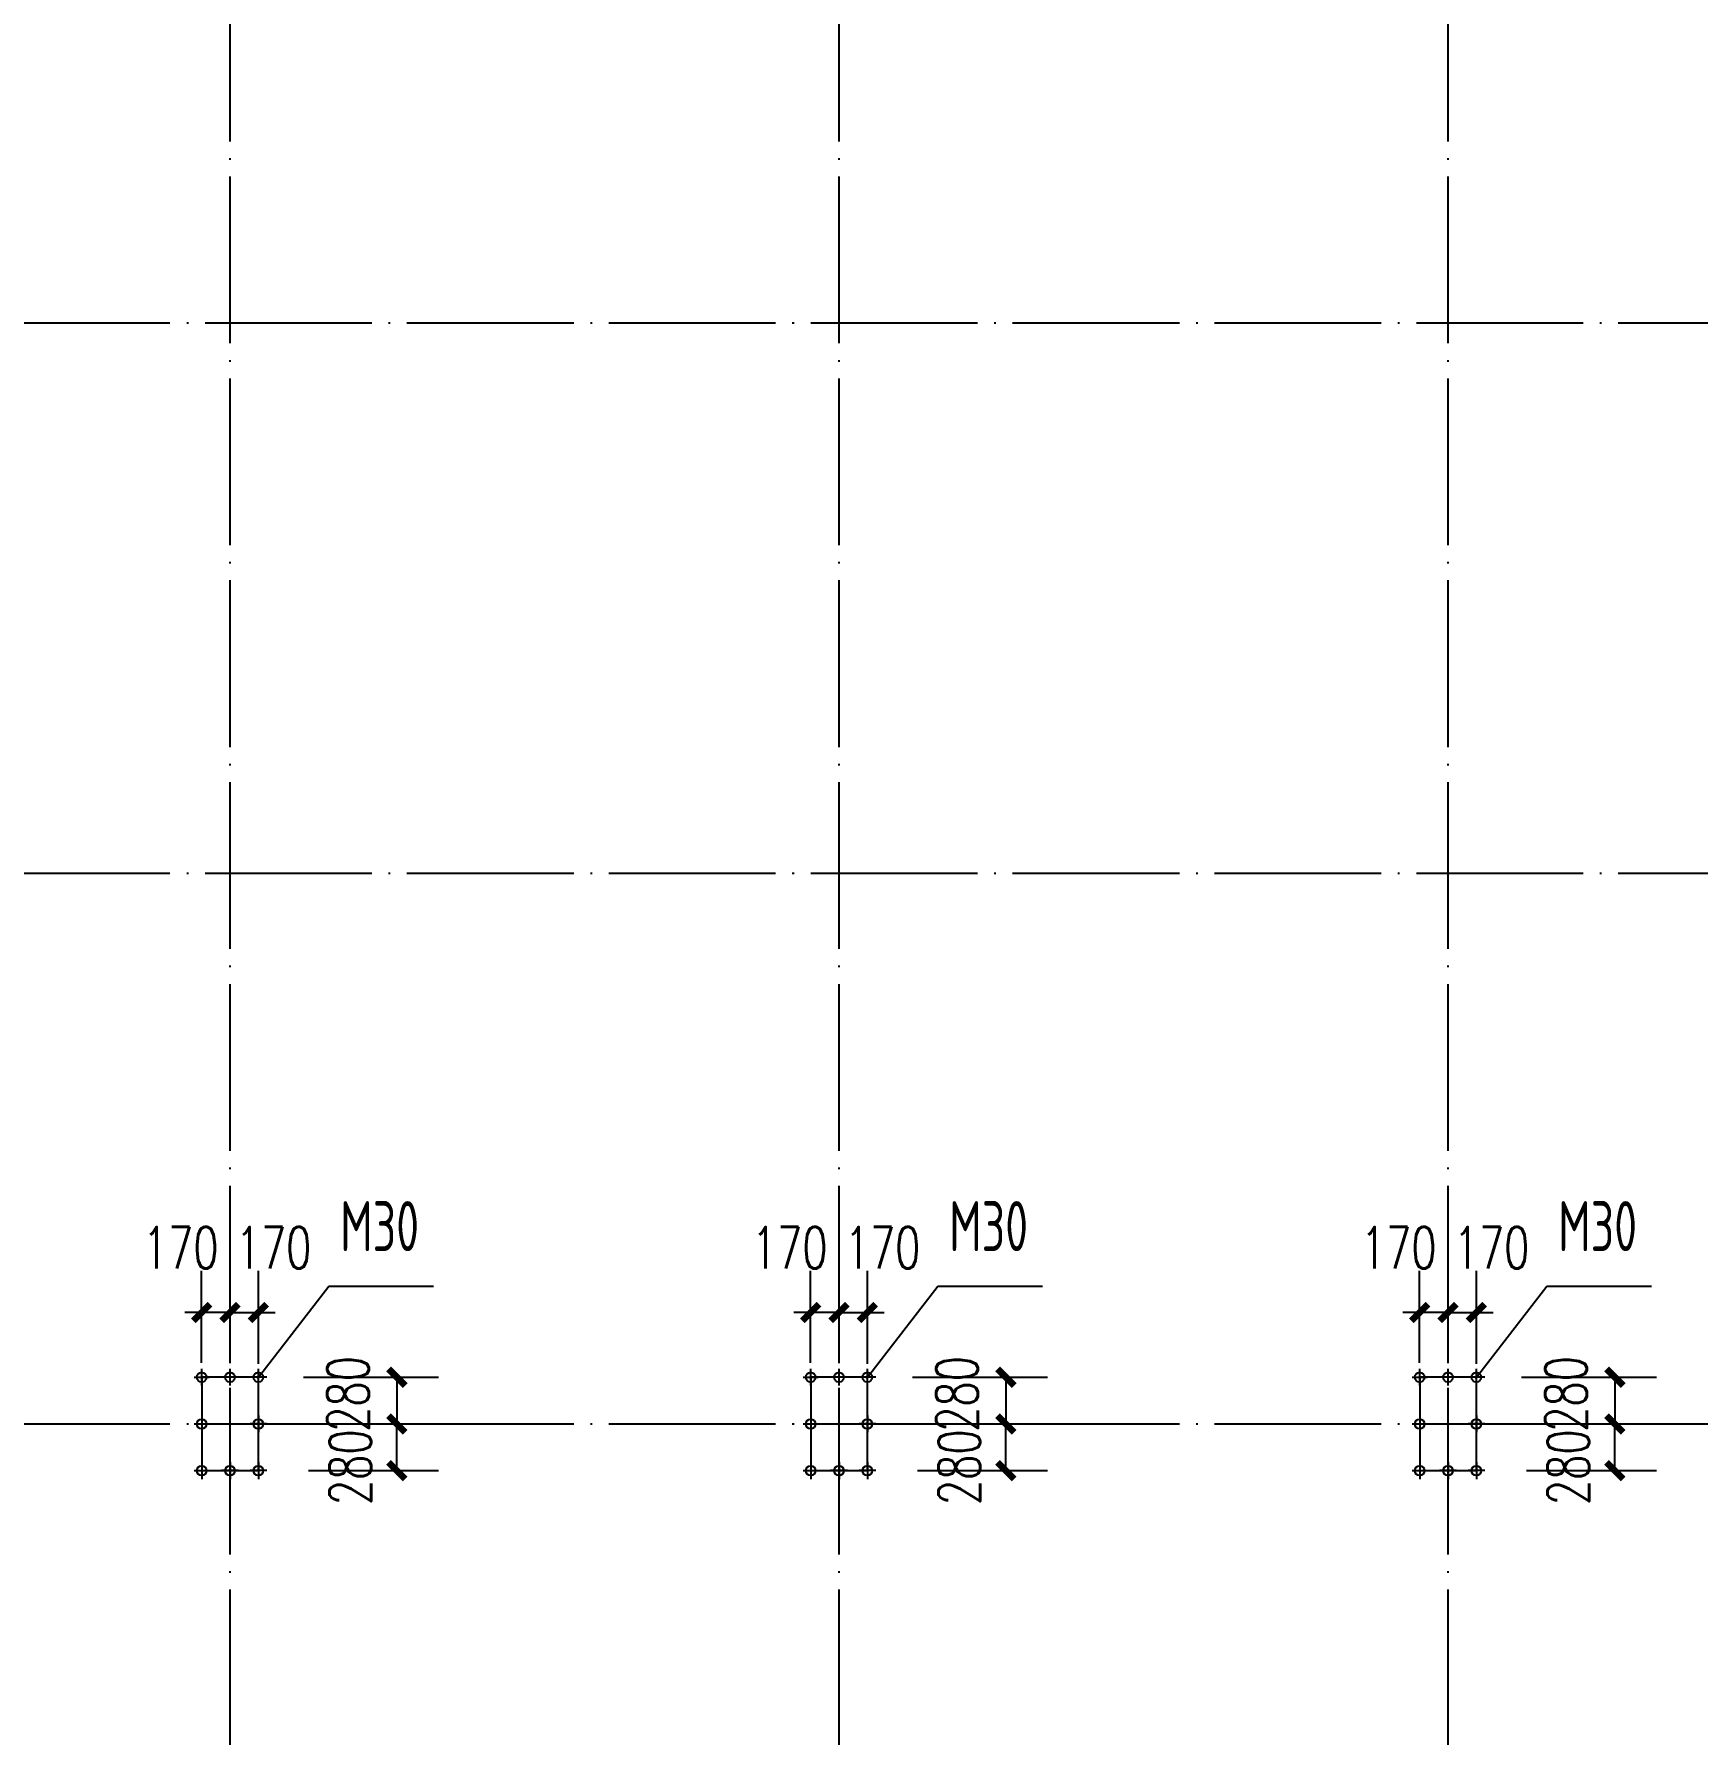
# Model space of a CAD drawing. Extents: x -89996 to 1006241, y -2176 to 440573.
# Drawn here: x 469624 to 489569, y 131814 to 152204 of the extents above; entities that cross this region are included whole.
import ezdxf
from ezdxf.enums import TextEntityAlignment as Align

# ---------------------------------------------------------------- set-up
doc = ezdxf.new("R2010")
doc.units = 0
doc.header["$LTSCALE"] = 1000
doc.header["$MEASUREMENT"] = 0
doc.linetypes.add('DOTE', pattern=[2.42, 2, -0.2, 0.02, -0.2])
for name, color, linetype in [('AXIS', 3, 'Continuous'), ('DOTE', 1, 'DOTE'), ('TEXT', 7, 'Continuous')]:
    doc.layers.add(name, color=color, linetype=linetype)
doc.styles.add('_TCH_DIM_T3', font='SIMPLEX', dxfattribs={"width": 0.705882, "bigfont": 'GBCBIG'})
doc.styles.add('TSSD_Label', font='tssdeng.shx', dxfattribs={"width": 0.7, "bigfont": 'hztxt.shx'})
doc.dimstyles.new('TCH-200-2', dxfattribs={"dimtxt": 500, "dimasz": 200, "dimexe": 500, "dimexo": 600, "dimgap": 252.5, "dimtad": 1, "dimdec": 0, "dimlfac": 0.5, "dimzin": 0, "dimdsep": 46, "dimtxsty": '_TCH_DIM_T3', "dimblk": 'ARCHTICK', "dimcen": 0.09, "dimclrd": 124, "dimclre": 124, "dimclrt": 7, "dimazin": 2, "dimtfac": 1, "dimtdec": 0, "dimtix": 1, "dimtmove": 2, "dimatfit": 3, "dimfxl": 0, "dimtolj": 1, "dimtzin": 0, "dimarcsym": 0})

# ---------------------------------------------------------------- blocks, each defined once
blk = doc.blocks.new('_ArchTick')
at = {"color": 0, "linetype": 'ByBlock', "const_width": 0.4}
blk.add_lwpolyline([(-0.5, -0.5), (0.5, 0.5)], dxfattribs=at)
blk = doc.blocks.new('*D1809')
at = {"color": 124, "linetype": 'ByBlock', "lineweight": -2, "transparency": 16777216}
for p, q in [((471633, 136276), (471633, 137378)), ((471973, 136273), (471973, 137378)), ((471633, 136878), (471433, 136878)), ((471973, 136878), (471633, 136878)), ((471973, 136878), (472173, 136878))]:
    blk.add_line(p, q, dxfattribs=at)
at = {"layer": 'Defpoints', "color": 0, "linetype": 'ByBlock', "transparency": 16777216}
for p in [(471633, 136878), (471633, 135676), (471973, 135673)]:
    blk.add_point(p, dxfattribs=at)
at = {"color": 124, "linetype": 'ByBlock', "lineweight": -2, "transparency": 16777216, "xscale": 200, "yscale": 200, "zscale": 200}
blk.add_blockref('_ArchTick', (471633, 136878), dxfattribs=at)
at = {"color": 124, "linetype": 'ByBlock', "lineweight": -2, "transparency": 16777216, "xscale": 200, "yscale": 200, "zscale": 200, "rotation": 180}
blk.add_blockref('_ArchTick', (471973, 136878), dxfattribs=at)
at = {"color": 7, "linetype": 'ByBlock', "transparency": 16777216, "insert": (471381, 137655), "char_height": 500, "attachment_point": 5, "style": '_TCH_DIM_T3'}
blk.add_mtext('\\A1;170', dxfattribs=at)
blk = doc.blocks.new('*D1810')
at = {"color": 124, "linetype": 'ByBlock', "lineweight": -2, "transparency": 16777216}
for p, q in [((471973, 136273), (471973, 137378)), ((472313, 136263), (472313, 137378)), ((471973, 136878), (471773, 136878)), ((471973, 136878), (472313, 136878)), ((472313, 136878), (472513, 136878))]:
    blk.add_line(p, q, dxfattribs=at)
at = {"layer": 'Defpoints', "color": 0, "linetype": 'ByBlock', "transparency": 16777216}
for p in [(472313, 136878), (471973, 135673), (472313, 135663)]:
    blk.add_point(p, dxfattribs=at)
at = {"color": 124, "linetype": 'ByBlock', "lineweight": -2, "transparency": 16777216, "xscale": 200, "yscale": 200, "zscale": 200}
blk.add_blockref('_ArchTick', (471973, 136878), dxfattribs=at)
at = {"color": 124, "linetype": 'ByBlock', "lineweight": -2, "transparency": 16777216, "xscale": 200, "yscale": 200, "zscale": 200, "rotation": 180}
blk.add_blockref('_ArchTick', (472313, 136878), dxfattribs=at)
at = {"color": 7, "linetype": 'ByBlock', "transparency": 16777216, "insert": (472495, 137655), "char_height": 500, "attachment_point": 5, "style": '_TCH_DIM_T3'}
blk.add_mtext('\\A1;170', dxfattribs=at)
blk = doc.blocks.new('*D1811')
at = {"color": 124, "linetype": 'ByBlock', "lineweight": -2, "transparency": 16777216}
for p, q in [((472853, 136103), (474473, 136103)), ((473973, 136103), (473973, 135543)), ((472913, 135543), (474473, 135543))]:
    blk.add_line(p, q, dxfattribs=at)
at = {"layer": 'Defpoints', "color": 0, "linetype": 'ByBlock', "transparency": 16777216}
for p in [(472253, 136103), (472313, 135543), (473973, 135543)]:
    blk.add_point(p, dxfattribs=at)
at = {"color": 124, "linetype": 'ByBlock', "lineweight": -2, "transparency": 16777216, "xscale": 200, "yscale": 200, "zscale": 200}
for p, rotation in [((473973, 136103), 90), ((473973, 135543), 270)]:
    blk.add_blockref('_ArchTick', p, dxfattribs=dict(at, rotation=rotation))
at = {"color": 7, "linetype": 'ByBlock', "transparency": 16777216, "insert": (473388, 135902), "char_height": 500, "attachment_point": 5, "rotation": 90, "style": '_TCH_DIM_T3'}
blk.add_mtext('\\A1;280', dxfattribs=at)
blk = doc.blocks.new('*D1812')
at = {"color": 124, "linetype": 'ByBlock', "lineweight": -2, "transparency": 16777216}
for p, q in [((472913, 135543), (474473, 135543)), ((473973, 134983), (473973, 135543)), ((472913, 134983), (474473, 134983))]:
    blk.add_line(p, q, dxfattribs=at)
at = {"layer": 'Defpoints', "color": 0, "linetype": 'ByBlock', "transparency": 16777216}
for p in [(472313, 135543), (473973, 135543), (472313, 134983)]:
    blk.add_point(p, dxfattribs=at)
at = {"color": 124, "linetype": 'ByBlock', "lineweight": -2, "transparency": 16777216, "xscale": 200, "yscale": 200, "zscale": 200}
for p, rotation in [((473973, 135543), 90), ((473973, 134983), 270)]:
    blk.add_blockref('_ArchTick', p, dxfattribs=dict(at, rotation=rotation))
at = {"color": 7, "linetype": 'ByBlock', "transparency": 16777216, "insert": (473414, 135024), "char_height": 500, "attachment_point": 5, "rotation": 90, "style": '_TCH_DIM_T3'}
blk.add_mtext('\\A1;280', dxfattribs=at)
blk = doc.blocks.new('*D1813')
at = {"color": 124, "linetype": 'ByBlock', "lineweight": -2, "transparency": 16777216}
for p, q in [((478933, 136276), (478933, 137378)), ((479273, 136273), (479273, 137378)), ((478933, 136878), (478733, 136878)), ((479273, 136878), (478933, 136878)), ((479273, 136878), (479473, 136878))]:
    blk.add_line(p, q, dxfattribs=at)
at = {"layer": 'Defpoints', "color": 0, "linetype": 'ByBlock', "transparency": 16777216}
for p in [(478933, 136878), (478933, 135676), (479273, 135673)]:
    blk.add_point(p, dxfattribs=at)
at = {"color": 124, "linetype": 'ByBlock', "lineweight": -2, "transparency": 16777216, "xscale": 200, "yscale": 200, "zscale": 200}
blk.add_blockref('_ArchTick', (478933, 136878), dxfattribs=at)
at = {"color": 124, "linetype": 'ByBlock', "lineweight": -2, "transparency": 16777216, "xscale": 200, "yscale": 200, "zscale": 200, "rotation": 180}
blk.add_blockref('_ArchTick', (479273, 136878), dxfattribs=at)
at = {"color": 7, "linetype": 'ByBlock', "transparency": 16777216, "insert": (478681, 137655), "char_height": 500, "attachment_point": 5, "style": '_TCH_DIM_T3'}
blk.add_mtext('\\A1;170', dxfattribs=at)
blk = doc.blocks.new('*D1814')
at = {"color": 124, "linetype": 'ByBlock', "lineweight": -2, "transparency": 16777216}
for p, q in [((479273, 136273), (479273, 137378)), ((479613, 136263), (479613, 137378)), ((479273, 136878), (479073, 136878)), ((479273, 136878), (479613, 136878)), ((479613, 136878), (479813, 136878))]:
    blk.add_line(p, q, dxfattribs=at)
at = {"layer": 'Defpoints', "color": 0, "linetype": 'ByBlock', "transparency": 16777216}
for p in [(479613, 136878), (479273, 135673), (479613, 135663)]:
    blk.add_point(p, dxfattribs=at)
at = {"color": 124, "linetype": 'ByBlock', "lineweight": -2, "transparency": 16777216, "xscale": 200, "yscale": 200, "zscale": 200}
blk.add_blockref('_ArchTick', (479273, 136878), dxfattribs=at)
at = {"color": 124, "linetype": 'ByBlock', "lineweight": -2, "transparency": 16777216, "xscale": 200, "yscale": 200, "zscale": 200, "rotation": 180}
blk.add_blockref('_ArchTick', (479613, 136878), dxfattribs=at)
at = {"color": 7, "linetype": 'ByBlock', "transparency": 16777216, "insert": (479795, 137655), "char_height": 500, "attachment_point": 5, "style": '_TCH_DIM_T3'}
blk.add_mtext('\\A1;170', dxfattribs=at)
blk = doc.blocks.new('*D1815')
at = {"color": 124, "linetype": 'ByBlock', "lineweight": -2, "transparency": 16777216}
for p, q in [((480153, 136103), (481773, 136103)), ((481273, 136103), (481273, 135543)), ((480213, 135543), (481773, 135543))]:
    blk.add_line(p, q, dxfattribs=at)
at = {"layer": 'Defpoints', "color": 0, "linetype": 'ByBlock', "transparency": 16777216}
for p in [(479553, 136103), (479613, 135543), (481273, 135543)]:
    blk.add_point(p, dxfattribs=at)
at = {"color": 124, "linetype": 'ByBlock', "lineweight": -2, "transparency": 16777216, "xscale": 200, "yscale": 200, "zscale": 200}
for p, rotation in [((481273, 136103), 90), ((481273, 135543), 270)]:
    blk.add_blockref('_ArchTick', p, dxfattribs=dict(at, rotation=rotation))
at = {"color": 7, "linetype": 'ByBlock', "transparency": 16777216, "insert": (480688, 135902), "char_height": 500, "attachment_point": 5, "rotation": 90, "style": '_TCH_DIM_T3'}
blk.add_mtext('\\A1;280', dxfattribs=at)
blk = doc.blocks.new('*D1816')
at = {"color": 124, "linetype": 'ByBlock', "lineweight": -2, "transparency": 16777216}
for p, q in [((480213, 135543), (481773, 135543)), ((481273, 134983), (481273, 135543)), ((480213, 134983), (481773, 134983))]:
    blk.add_line(p, q, dxfattribs=at)
at = {"layer": 'Defpoints', "color": 0, "linetype": 'ByBlock', "transparency": 16777216}
for p in [(479613, 135543), (481273, 135543), (479613, 134983)]:
    blk.add_point(p, dxfattribs=at)
at = {"color": 124, "linetype": 'ByBlock', "lineweight": -2, "transparency": 16777216, "xscale": 200, "yscale": 200, "zscale": 200}
for p, rotation in [((481273, 135543), 90), ((481273, 134983), 270)]:
    blk.add_blockref('_ArchTick', p, dxfattribs=dict(at, rotation=rotation))
at = {"color": 7, "linetype": 'ByBlock', "transparency": 16777216, "insert": (480714, 135024), "char_height": 500, "attachment_point": 5, "rotation": 90, "style": '_TCH_DIM_T3'}
blk.add_mtext('\\A1;280', dxfattribs=at)
blk = doc.blocks.new('*D1817')
at = {"color": 124, "linetype": 'ByBlock', "lineweight": -2, "transparency": 16777216}
for p, q in [((486233, 136276), (486233, 137378)), ((486573, 136273), (486573, 137378)), ((486233, 136878), (486033, 136878)), ((486573, 136878), (486233, 136878)), ((486573, 136878), (486773, 136878))]:
    blk.add_line(p, q, dxfattribs=at)
at = {"layer": 'Defpoints', "color": 0, "linetype": 'ByBlock', "transparency": 16777216}
for p in [(486233, 136878), (486233, 135676), (486573, 135673)]:
    blk.add_point(p, dxfattribs=at)
at = {"color": 124, "linetype": 'ByBlock', "lineweight": -2, "transparency": 16777216, "xscale": 200, "yscale": 200, "zscale": 200}
blk.add_blockref('_ArchTick', (486233, 136878), dxfattribs=at)
at = {"color": 124, "linetype": 'ByBlock', "lineweight": -2, "transparency": 16777216, "xscale": 200, "yscale": 200, "zscale": 200, "rotation": 180}
blk.add_blockref('_ArchTick', (486573, 136878), dxfattribs=at)
at = {"color": 7, "linetype": 'ByBlock', "transparency": 16777216, "insert": (485981, 137655), "char_height": 500, "attachment_point": 5, "style": '_TCH_DIM_T3'}
blk.add_mtext('\\A1;170', dxfattribs=at)
blk = doc.blocks.new('*D1818')
at = {"color": 124, "linetype": 'ByBlock', "lineweight": -2, "transparency": 16777216}
for p, q in [((486573, 136273), (486573, 137378)), ((486913, 136263), (486913, 137378)), ((486573, 136878), (486373, 136878)), ((486573, 136878), (486913, 136878)), ((486913, 136878), (487113, 136878))]:
    blk.add_line(p, q, dxfattribs=at)
at = {"layer": 'Defpoints', "color": 0, "linetype": 'ByBlock', "transparency": 16777216}
for p in [(486913, 136878), (486573, 135673), (486913, 135663)]:
    blk.add_point(p, dxfattribs=at)
at = {"color": 124, "linetype": 'ByBlock', "lineweight": -2, "transparency": 16777216, "xscale": 200, "yscale": 200, "zscale": 200}
blk.add_blockref('_ArchTick', (486573, 136878), dxfattribs=at)
at = {"color": 124, "linetype": 'ByBlock', "lineweight": -2, "transparency": 16777216, "xscale": 200, "yscale": 200, "zscale": 200, "rotation": 180}
blk.add_blockref('_ArchTick', (486913, 136878), dxfattribs=at)
at = {"color": 7, "linetype": 'ByBlock', "transparency": 16777216, "insert": (487095, 137655), "char_height": 500, "attachment_point": 5, "style": '_TCH_DIM_T3'}
blk.add_mtext('\\A1;170', dxfattribs=at)
blk = doc.blocks.new('*D1819')
at = {"color": 124, "linetype": 'ByBlock', "lineweight": -2, "transparency": 16777216}
for p, q in [((487453, 136103), (489073, 136103)), ((488573, 136103), (488573, 135543)), ((487513, 135543), (489073, 135543))]:
    blk.add_line(p, q, dxfattribs=at)
at = {"layer": 'Defpoints', "color": 0, "linetype": 'ByBlock', "transparency": 16777216}
for p in [(486853, 136103), (486913, 135543), (488573, 135543)]:
    blk.add_point(p, dxfattribs=at)
at = {"color": 124, "linetype": 'ByBlock', "lineweight": -2, "transparency": 16777216, "xscale": 200, "yscale": 200, "zscale": 200}
for p, rotation in [((488573, 136103), 90), ((488573, 135543), 270)]:
    blk.add_blockref('_ArchTick', p, dxfattribs=dict(at, rotation=rotation))
at = {"color": 7, "linetype": 'ByBlock', "transparency": 16777216, "insert": (487988, 135902), "char_height": 500, "attachment_point": 5, "rotation": 90, "style": '_TCH_DIM_T3'}
blk.add_mtext('\\A1;280', dxfattribs=at)
blk = doc.blocks.new('*D1820')
at = {"color": 124, "linetype": 'ByBlock', "lineweight": -2, "transparency": 16777216}
for p, q in [((487513, 135543), (489073, 135543)), ((488573, 134983), (488573, 135543)), ((487513, 134983), (489073, 134983))]:
    blk.add_line(p, q, dxfattribs=at)
at = {"layer": 'Defpoints', "color": 0, "linetype": 'ByBlock', "transparency": 16777216}
for p in [(486913, 135543), (488573, 135543), (486913, 134983)]:
    blk.add_point(p, dxfattribs=at)
at = {"color": 124, "linetype": 'ByBlock', "lineweight": -2, "transparency": 16777216, "xscale": 200, "yscale": 200, "zscale": 200}
for p, rotation in [((488573, 135543), 90), ((488573, 134983), 270)]:
    blk.add_blockref('_ArchTick', p, dxfattribs=dict(at, rotation=rotation))
at = {"color": 7, "linetype": 'ByBlock', "transparency": 16777216, "insert": (488014, 135024), "char_height": 500, "attachment_point": 5, "rotation": 90, "style": '_TCH_DIM_T3'}
blk.add_mtext('\\A1;280', dxfattribs=at)

msp = doc.modelspace()

# ---------------------------------------------------------------- linework, layer by layer
for centre in [(471633.48, 136103.22), (471973.48, 136103.22), (472313.48, 136103.22), (478933.48, 136103.22), (479273.48, 136103.22), (479613.48, 136103.22), (486233.48, 136103.22), (486573.48, 136103.22), (486913.48, 136103.22), (471633.48, 135543.22), (472313.48, 135543.22), (478933.48, 135543.22), (479613.48, 135543.22), (486233.48, 135543.22), (486913.48, 135543.22), (471633.48, 134983.22), (471973.48, 134983.22), (472313.48, 134983.22), (478933.48, 134983.22), (479273.48, 134983.22), (479613.48, 134983.22), (486233.48, 134983.22), (486573.48, 134983.22), (486913.48, 134983.22)]:
    msp.add_circle(centre, 58.52)
at = {"layer": 'AXIS'}
for p, q in [((473157.77, 137191.72), (472303.48, 136083.22)), ((474411.79, 137191.72), (473157.77, 137191.72)), ((480457.77, 137191.72), (479603.48, 136083.22)), ((481711.79, 137191.72), (480457.77, 137191.72)), ((487757.77, 137191.72), (486903.48, 136083.22)), ((489011.79, 137191.72), (487757.77, 137191.72)), ((471633.48, 136002.55), (471633.48, 136203.89)), ((471973.48, 136002.55), (471973.48, 136203.89)), ((472313.48, 136002.55), (472313.48, 136203.89)), ((478933.48, 136002.55), (478933.48, 136203.89)), ((479273.48, 136002.55), (479273.48, 136203.89)), ((479613.48, 136002.55), (479613.48, 136203.89)), ((486233.48, 136002.55), (486233.48, 136203.89)), ((486573.48, 136002.55), (486573.48, 136203.89)), ((486913.48, 136002.55), (486913.48, 136203.89)), ((471542.81, 136103.22), (471724.15, 136103.22)), ((472074.15, 136103.22), (471872.81, 136103.22)), ((472414.15, 136103.22), (472212.81, 136103.22)), ((478842.81, 136103.22), (479024.15, 136103.22)), ((479374.15, 136103.22), (479172.81, 136103.22)), ((479714.15, 136103.22), (479512.81, 136103.22)), ((486142.81, 136103.22), (486324.15, 136103.22)), ((486674.15, 136103.22), (486472.81, 136103.22)), ((487014.15, 136103.22), (486812.81, 136103.22)), ((471633.48, 135643.89), (471633.48, 135442.55)), ((472313.48, 135643.89), (472313.48, 135442.55)), ((478933.48, 135643.89), (478933.48, 135442.55)), ((479613.48, 135643.89), (479613.48, 135442.55)), ((486233.48, 135643.89), (486233.48, 135442.55)), ((486913.48, 135643.89), (486913.48, 135442.55)), ((471542.81, 135543.22), (471724.15, 135543.22)), ((472414.15, 135543.22), (472212.81, 135543.22)), ((478842.81, 135543.22), (479024.15, 135543.22)), ((479714.15, 135543.22), (479512.81, 135543.22)), ((486142.81, 135543.22), (486324.15, 135543.22)), ((487014.15, 135543.22), (486812.81, 135543.22)), ((471542.81, 134983.22), (471724.15, 134983.22)), ((471633.48, 135083.89), (471633.48, 134882.55)), ((472074.15, 134983.22), (471872.81, 134983.22)), ((471973.48, 135083.89), (471973.48, 134882.55)), ((472414.15, 134983.22), (472212.81, 134983.22)), ((472313.48, 135083.89), (472313.48, 134882.55)), ((478842.81, 134983.22), (479024.15, 134983.22)), ((478933.48, 135083.89), (478933.48, 134882.55)), ((479374.15, 134983.22), (479172.81, 134983.22)), ((479273.48, 135083.89), (479273.48, 134882.55)), ((479714.15, 134983.22), (479512.81, 134983.22)), ((479613.48, 135083.89), (479613.48, 134882.55)), ((486142.81, 134983.22), (486324.15, 134983.22)), ((486233.48, 135083.89), (486233.48, 134882.55)), ((486674.15, 134983.22), (486472.81, 134983.22)), ((486573.48, 135083.89), (486573.48, 134882.55)), ((487014.15, 134983.22), (486812.81, 134983.22)), ((486913.48, 135083.89), (486913.48, 134882.55))]:
    msp.add_line(p, q, dxfattribs=at)
at = {"layer": 'DOTE'}
for p, q in [((471973.48, 114616.43), (471973.48, 156470.01)), ((479273.48, 114616.43), (479273.48, 156470.01)), ((486573.48, 114616.43), (486573.48, 156470.01)), ((411173.48, 148743.22), (502173.48, 148743.22)), ((411173.48, 142143.22), (502173.48, 142143.22)), ((411173.48, 135543.22), (502173.48, 135543.22))]:
    msp.add_line(p, q, dxfattribs=at)
for points in [[(472313.48, 136103.22), (471633.48, 136103.22), (471633.48, 134983.22), (472313.48, 134983.22)], [(479613.48, 136103.22), (478933.48, 136103.22), (478933.48, 134983.22), (479613.48, 134983.22)], [(486913.48, 136103.22), (486233.48, 136103.22), (486233.48, 134983.22), (486913.48, 134983.22)]]:
    msp.add_lwpolyline(points, close=True, dxfattribs=at)

# ---------------------------------------------------------------- texts
at = {"layer": 'TEXT', "style": 'TSSD_Label', "width": 0.7}
for p in [(473765.85, 137433.99), (481065.85, 137433.99), (488365.85, 137433.99)]:
    msp.add_text('M30', height=600, rotation=360, dxfattribs=at).set_placement(p, align=Align.BOTTOM_CENTER)

# ---------------------------------------------------------------- dimensions: what is measured, and where the dimension line sits
at = {"linetype": 'ByBlock'}
for base, p1, p2, angle, picture, middle in [((471633.48, 136878.11), (471973.48, 135673.22), (471633.48, 135675.61), 180, '*D1809', (471381.21, 137654.72)), ((478933.48, 136878.11), (479273.48, 135673.22), (478933.48, 135675.61), 180, '*D1813', (478681.21, 137654.72)), ((486233.48, 136878.11), (486573.48, 135673.22), (486233.48, 135675.61), 180, '*D1817', (485981.21, 137654.72)), ((473973.43, 135543.22), (472253.48, 136103.22), (472313.48, 135543.22), 90, '*D1811', (473387.92, 135901.95)), ((481273.43, 135543.22), (479553.48, 136103.22), (479613.48, 135543.22), 90, '*D1815', (480687.92, 135901.95)), ((488573.43, 135543.22), (486853.48, 136103.22), (486913.48, 135543.22), 90, '*D1819', (487987.92, 135901.95)), ((473973.43, 135543.22), (472313.48, 134983.22), (472313.48, 135543.22), 270, '*D1812', (473413.75, 135023.81)), ((481273.43, 135543.22), (479613.48, 134983.22), (479613.48, 135543.22), 270, '*D1816', (480713.75, 135023.81)), ((488573.43, 135543.22), (486913.48, 134983.22), (486913.48, 135543.22), 270, '*D1820', (488013.75, 135023.81))]:
    dim = msp.add_linear_dim(base=base, p1=p1, p2=p2, angle=angle, dimstyle='TCH-200-2', dxfattribs=at)
    dim.commit()
    dim.dimension.update_dxf_attribs({"geometry": picture, "text_midpoint": middle, "dimtype": 128})
for base, p1, p2, picture, middle in [((472313.48, 136878.11), (471973.48, 135673.22), (472313.48, 135663.13), '*D1810', (472495.14, 137654.72)), ((479613.48, 136878.11), (479273.48, 135673.22), (479613.48, 135663.13), '*D1814', (479795.14, 137654.72)), ((486913.48, 136878.11), (486573.48, 135673.22), (486913.48, 135663.13), '*D1818', (487095.14, 137654.72))]:
    dim = msp.add_linear_dim(base=base, p1=p1, p2=p2, dimstyle='TCH-200-2', dxfattribs=at)
    dim.commit()
    dim.dimension.update_dxf_attribs({"geometry": picture, "text_midpoint": middle, "dimtype": 128})

doc.saveas('drawing.dxf')
